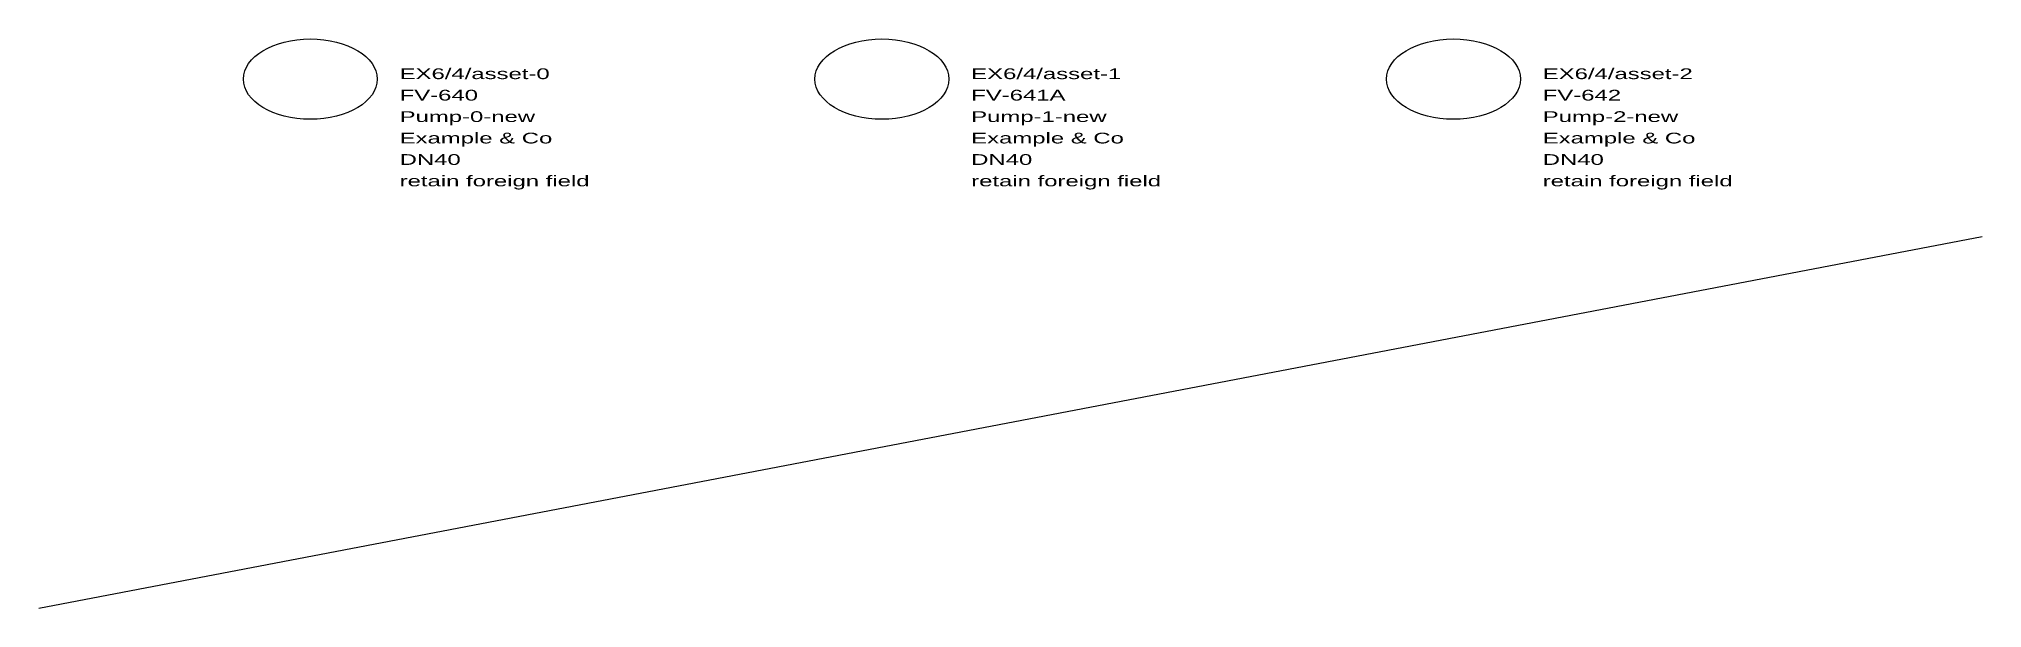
# Model space of a CAD drawing. Header units: metres. Extents: x 1 to 137, y 3 to 43.
import ezdxf

# ---------------------------------------------------------------- set-up
doc = ezdxf.new("R2010")
doc.units = ezdxf.units.M
doc.layers.add('RETAIN_PROCESS', color=4, linetype='Continuous')

# ---------------------------------------------------------------- blocks, each defined once
blk = doc.blocks.new('EXCHANGE_SIX')
blk.add_circle((0, 0), 3.75)
for tag, p in [('ICT_ID', (5, 0)), ('TAG', (5, -2)), ('MODEL', (5, -4)), ('MANUFACTURER', (5, -6)), ('SIZE', (5, -8)), ('VENDOR_PRIVATE', (5, -10))]:
    blk.add_attdef(tag, p, '', height=1)

msp = doc.modelspace()

# ---------------------------------------------------------------- linework, layer by layer
at = {"layer": 'RETAIN_PROCESS'}
msp.add_line((1, 3), (137, 29), dxfattribs=at)

# ---------------------------------------------------------------- block references
at = {"xscale": 1.25, "yscale": 0.75}
for p, values in [((20, 40), {'ICT_ID': 'EX6/4/asset-0', 'TAG': 'FV-640', 'MODEL': 'Pump-0-new', 'MANUFACTURER': 'Example & Co', 'SIZE': 'DN40', 'VENDOR_PRIVATE': 'retain foreign field'}), ((60, 40), {'ICT_ID': 'EX6/4/asset-1', 'TAG': 'FV-641A', 'MODEL': 'Pump-1-new', 'MANUFACTURER': 'Example & Co', 'SIZE': 'DN40', 'VENDOR_PRIVATE': 'retain foreign field'}), ((100, 40), {'ICT_ID': 'EX6/4/asset-2', 'TAG': 'FV-642', 'MODEL': 'Pump-2-new', 'MANUFACTURER': 'Example & Co', 'SIZE': 'DN40', 'VENDOR_PRIVATE': 'retain foreign field'})]:
    msp.add_blockref('EXCHANGE_SIX', p, dxfattribs=at).add_auto_attribs(values)

doc.saveas('drawing.dxf')
